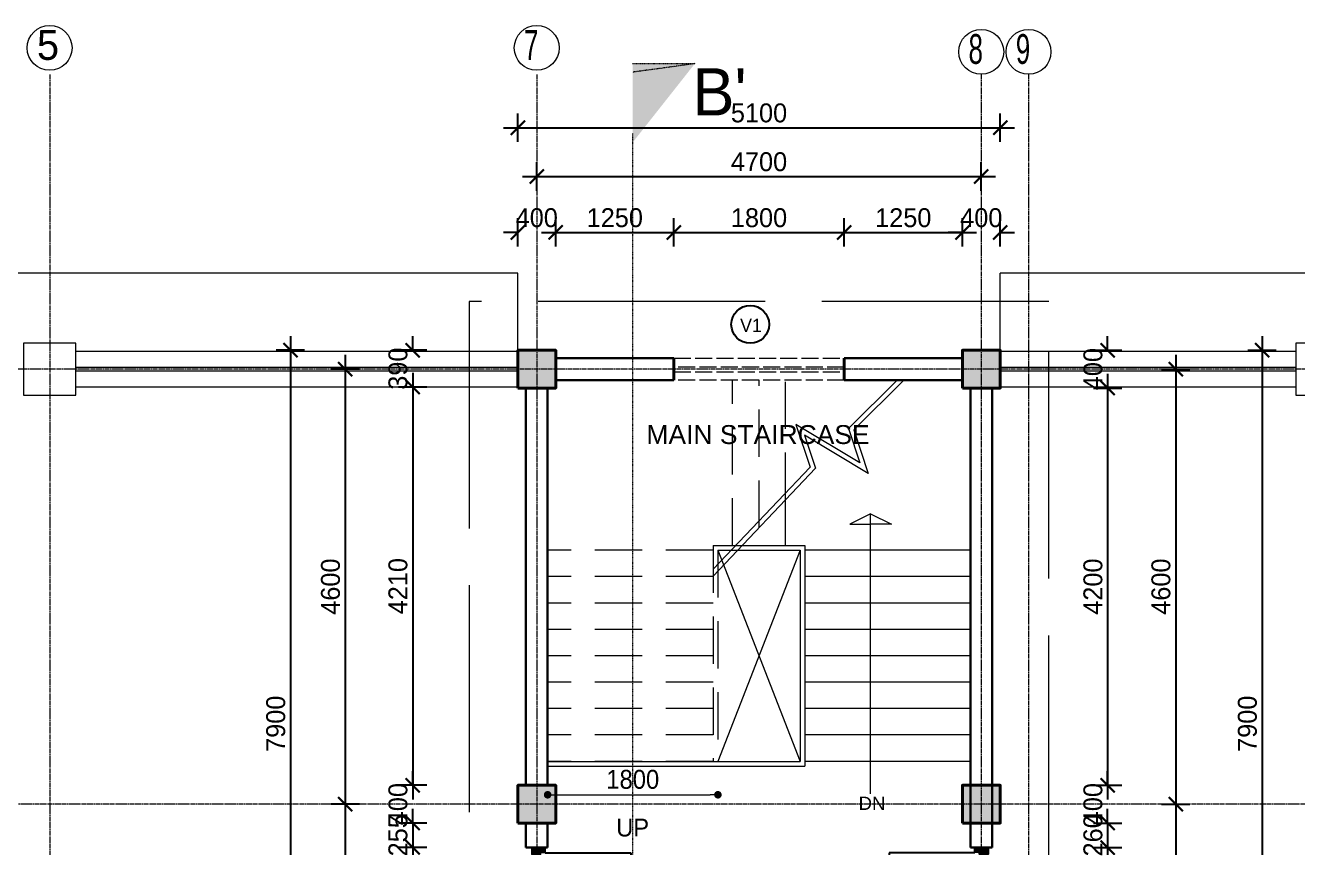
# Model space of a CAD drawing. Header units: inches. Extents: x -3071 to 2534411, y -17796 to 388172.
# Drawn here: x 1795139 to 1808589, y 307639 to 316332 of the extents above; entities that cross this region are included whole.
import ezdxf
from ezdxf.enums import TextEntityAlignment as Align

# ---------------------------------------------------------------- set-up
doc = ezdxf.new("R2010")
doc.units = ezdxf.units.IN
doc.header["$MEASUREMENT"] = 0
for name, pattern in [('ACAD_ISO08W100', [36, 24, -3, 6, -3]), ('DASHDOT2', [12.7, 6.35, -3.175, 0, -3.175]), ('DASHED', [0.75, 0.5, -0.25]), ('Hidden', [15, 12, -3])]:
    doc.linetypes.add(name, pattern=pattern)
for name, color, linetype, lineweight in [('001-Archi-Opening Tags', 14, 'Continuous', 25), ('002-Archi- Opening', 90, 'Continuous', 25), ('A .09 overhang', 1, 'Continuous', 9), ('A .4 col', 5, 'Continuous', 40), ('A 0.05 hatch', 252, 'Continuous', 5), ('A 0.13 dw', 3, 'Continuous', 13), ('A 0.13 IND DIM', 240, 'Continuous', 13), ('A 0.13 Text', 6, 'Continuous', 13), ('A 0.13parapet partition', 230, 'Continuous', 13), ('A 0.40 wall', 160, 'Continuous', 40), ('A 0.9 RAILING', 100, 'Continuous', 9), ('cen', 50, 'ACAD_ISO08W100', 5), ('DIM', 161, 'Continuous', 15), ('dotted line', 1, 'DASHED', 9), ('Grid Tag', 6, 'Continuous', 20), ('p1 walls stone outline', 4, 'Continuous', 30), ('section', 6, 'DASHDOT2', 20), ('text', 7, 'Continuous', 25)]:
    doc.layers.add(name, color=color, linetype=linetype, lineweight=lineweight)
doc.styles.add('AERIAL', font='arial.ttf', dxfattribs={"height": 10})
doc.styles.add('Archi 100', font='GOTHIC.TTF', dxfattribs={"height": 200})
doc.styles.add('ARIAL', font='arial.ttf', dxfattribs={"width": 0.9})
doc.styles.add('CG', font='GOTHIC.TTF', dxfattribs={"height": 40})
doc.styles.get("Standard").update_dxf_attribs({"font": 'GOTHIC.TTF'})
doc.dimstyles.new('Archi 100', dxfattribs={"dimtxt": 200, "dimasz": 150, "dimexe": 150, "dimexo": 300, "dimgap": 50, "dimtad": 1, "dimdec": 0, "dimrnd": 5, "dimzin": 0, "dimdsep": 46, "dimtxsty": 'Archi 100', "dimblk": 'ARCHTICK', "dimcen": 0.09, "dimdle": 150, "dimclrd": 256, "dimclre": 256, "dimclrt": 256, "dimadec": 0, "dimazin": 0, "dimtfac": 1, "dimtdec": 0, "dimtix": 1, "dimtofl": 0, "dimtmove": 0, "dimatfit": 3, "dimfxl": 150, "dimfxlon": 1, "dimtolj": 1, "dimtzin": 0, "dimlwd": -1, "dimlwe": -1, "dimarcsym": 0})
doc.dimstyles.new('el to el 200', dxfattribs={"dimtxt": 200, "dimasz": 80, "dimexe": 150, "dimexo": 150, "dimgap": 60, "dimtad": 1, "dimdec": 1, "dimlfac": -1, "dimrnd": 1, "dimdsep": 46, "dimtxsty": 'ARIAL', "dimblk": 'DOT', "dimcen": 1, "dimdle": 25, "dimse1": 1, "dimse2": 1, "dimclrd": 256, "dimclre": 256, "dimclrt": 256, "dimadec": 0, "dimazin": 0, "dimtfac": 1, "dimtdec": 1, "dimtix": 1, "dimtmove": 1, "dimatfit": 0, "dimfxl": 400, "dimfxlon": 1, "dimlwd": 9, "dimlwe": 9, "dimarcsym": 0})

# ---------------------------------------------------------------- blocks, each defined once
blk = doc.blocks.new('VENT 1800')
at = {"layer": 'A 0.13 dw', "linetype": 'Hidden', "ltscale": 15}
for p, q in [((165850, 199351), (167650, 199351)), ((167650, 199258), (165850, 199258)), ((165850, 199208), (167650, 199208)), ((167650, 199121), (165850, 199121))]:
    blk.add_line(p, q, dxfattribs=at)
at = {"layer": 'A 0.40 wall', "ltscale": 15}
for p, q in [((165850, 199121), (165850, 199351)), ((167650, 199351), (167650, 199121)), ((165850, 199258), (165850, 199208)), ((167650, 199208), (167650, 199258))]:
    blk.add_line(p, q, dxfattribs=at)
blk = doc.blocks.new('door frame timber 100 x 50 with 35 x 15 rebate')
at = {"ltscale": 100}
blk.add_hatch(color=256, dxfattribs=at).paths.add_polyline_path([(0, 50), (0, -50), (50, -50), (50, 15), (35, 15), (35, 50)])
blk.add_lwpolyline([(0, 50), (0, -50), (50, -50), (50, 15), (35, 15), (35, 50)], close=True)
blk = doc.blocks.new('*U648')
at = {"ltscale": 100}
blk.add_line((-45, 50), (-45, 694.3), dxfattribs=at)
blk.add_arc((-30.5, 50), 644.5, 91.28765, 180, dxfattribs=at)
blk.add_blockref('door frame timber 100 x 50 with 35 x 15 rebate', (-715, 0))
at = {"xscale": -1}
blk.add_blockref('door frame timber 100 x 50 with 35 x 15 rebate', (-5, 0), dxfattribs=at)
blk = doc.blocks.new('SECOND FLOOR ROOF PLAN')
at = {"layer": 'A .09 overhang', "linetype": 'Hidden', "ltscale": 200}
for p, q in [((-6130, 8930), (-6130, 0)), ((0, 8930), (-6130, 8930)), ((0, 0), (0, 8930)), ((0, 0), (-6130, 0))]:
    blk.add_line(p, q, dxfattribs=at)
blk = doc.blocks.new('_Dot')
at = {"color": 0, "linetype": 'ByBlock', "lineweight": -2}
blk.add_line((-0.5, 0), (-1, 0), dxfattribs=at)
at = {"color": 0, "linetype": 'ByBlock', "const_width": 0.5}
blk.add_lwpolyline([(-0.25, 0, 1), (0.25, 0, 1)], format="xyb", close=True, dxfattribs=at)
blk = doc.blocks.new('*D1290')
at = {"layer": 'Defpoints', "color": 0, "ltscale": 20, "transparency": 16777216}
for p in [(1800660, 308551), (1802460, 308551), (1802460, 308197)]:
    blk.add_point(p, dxfattribs=at)
at = {"layer": 'DIM', "lineweight": 9, "ltscale": 20, "transparency": 16777216}
blk.add_line((1800740, 308197), (1802380, 308197), dxfattribs=at)
at = {"layer": 'DIM', "lineweight": 9, "ltscale": 20, "transparency": 16777216, "xscale": 80, "yscale": 80, "zscale": 80}
for p, rotation in [((1800660, 308197), 179.9999999999999), ((1802460, 308197), 359.9999999999999)]:
    blk.add_blockref('_Dot', p, dxfattribs=dict(at, rotation=rotation))
at = {"layer": 'DIM', "ltscale": 20, "transparency": 16777216, "insert": (1801560, 308359), "char_height": 200, "attachment_point": 5, "style": 'ARIAL'}
blk.add_mtext('1800', dxfattribs=at)
blk = doc.blocks.new('window tag')
blk.add_circle((0, 0), 200)
at = {"style": 'Archi 100', "flags": 1}
for tag, p in [('WIDTH', (15, 174.5)), ('HEIGHT', (-4.5, -348.5))]:
    blk.add_attdef(tag, p, '', height=200, dxfattribs=at)
at = {"style": 'Archi 100'}
blk.add_attdef('SYMBOL', text='', height=200, dxfattribs=at).set_placement((8, -10.5), align=Align.MIDDLE_CENTER)
blk = doc.blocks.new('grid')
at = {"layer": 'Grid Tag', "linetype": 'Continuous', "ltscale": 30}
blk.add_circle((51, 48), 264, dxfattribs=at)
blk.add_attdef('GRID', (-143, -93), '', height=200)
blk = doc.blocks.new('_ArchTick')
at = {"color": 0, "linetype": 'ByBlock', "const_width": 0.15}
blk.add_lwpolyline([(-0.5, -0.5), (0.5, 0.5)], dxfattribs=at)
blk = doc.blocks.new('*D1684')
at = {"transparency": 16777216}
for p, q in [((1800345, 313993), (1800345, 314293)), ((1800745, 313993), (1800745, 314293)), ((1800345, 314143), (1800195, 314143)), ((1800745, 314143), (1800895, 314143))]:
    blk.add_line(p, q, dxfattribs=at)
at = {"layer": 'Defpoints', "color": 0, "transparency": 16777216}
for p in [(1800745, 314143), (1800345, 312898), (1800745, 312898)]:
    blk.add_point(p, dxfattribs=at)
at = {"transparency": 16777216, "xscale": 150, "yscale": 150, "zscale": 150}
blk.add_blockref('_ArchTick', (1800345, 314143), dxfattribs=at)
at = {"transparency": 16777216, "xscale": 150, "yscale": 150, "zscale": 150, "rotation": 180}
blk.add_blockref('_ArchTick', (1800745, 314143), dxfattribs=at)
at = {"transparency": 16777216, "insert": (1800545, 314298), "char_height": 200, "attachment_point": 5, "style": 'Archi 100'}
blk.add_mtext('\\A1;400', dxfattribs=at)
blk = doc.blocks.new('*D1685')
at = {"transparency": 16777216}
for p, q in [((1800745, 313993), (1800745, 314293)), ((1801995, 313993), (1801995, 314293)), ((1800595, 314143), (1802145, 314143))]:
    blk.add_line(p, q, dxfattribs=at)
at = {"layer": 'Defpoints', "color": 0, "transparency": 16777216}
for p in [(1801995, 314143), (1800745, 312898), (1801995, 312813)]:
    blk.add_point(p, dxfattribs=at)
at = {"transparency": 16777216, "xscale": 150, "yscale": 150, "zscale": 150, "rotation": 180}
blk.add_blockref('_ArchTick', (1800745, 314143), dxfattribs=at)
at = {"transparency": 16777216, "xscale": 150, "yscale": 150, "zscale": 150}
blk.add_blockref('_ArchTick', (1801995, 314143), dxfattribs=at)
at = {"transparency": 16777216, "insert": (1801370, 314298), "char_height": 200, "attachment_point": 5, "style": 'Archi 100'}
blk.add_mtext('\\A1;1250', dxfattribs=at)
blk = doc.blocks.new('*D1686')
at = {"transparency": 16777216}
for p, q in [((1801995, 313993), (1801995, 314293)), ((1803795, 313993), (1803795, 314293)), ((1801845, 314143), (1803945, 314143))]:
    blk.add_line(p, q, dxfattribs=at)
at = {"layer": 'Defpoints', "color": 0, "transparency": 16777216}
for p in [(1803795, 314143), (1801995, 312813), (1803795, 312813)]:
    blk.add_point(p, dxfattribs=at)
at = {"transparency": 16777216, "xscale": 150, "yscale": 150, "zscale": 150, "rotation": 180}
blk.add_blockref('_ArchTick', (1801995, 314143), dxfattribs=at)
at = {"transparency": 16777216, "xscale": 150, "yscale": 150, "zscale": 150}
blk.add_blockref('_ArchTick', (1803795, 314143), dxfattribs=at)
at = {"transparency": 16777216, "insert": (1802895, 314298), "char_height": 200, "attachment_point": 5, "style": 'Archi 100'}
blk.add_mtext('\\A1;1800', dxfattribs=at)
blk = doc.blocks.new('*D1687')
at = {"transparency": 16777216}
for p, q in [((1803795, 313993), (1803795, 314293)), ((1805045, 313993), (1805045, 314293)), ((1803645, 314143), (1805195, 314143))]:
    blk.add_line(p, q, dxfattribs=at)
at = {"layer": 'Defpoints', "color": 0, "transparency": 16777216}
for p in [(1805045, 314143), (1805045, 312898), (1803795, 312813)]:
    blk.add_point(p, dxfattribs=at)
at = {"transparency": 16777216, "xscale": 150, "yscale": 150, "zscale": 150, "rotation": 180}
blk.add_blockref('_ArchTick', (1803795, 314143), dxfattribs=at)
at = {"transparency": 16777216, "xscale": 150, "yscale": 150, "zscale": 150}
blk.add_blockref('_ArchTick', (1805045, 314143), dxfattribs=at)
at = {"transparency": 16777216, "insert": (1804420, 314298), "char_height": 200, "attachment_point": 5, "style": 'Archi 100'}
blk.add_mtext('\\A1;1250', dxfattribs=at)
blk = doc.blocks.new('*D1688')
at = {"transparency": 16777216}
for p, q in [((1805045, 313993), (1805045, 314293)), ((1805445, 313993), (1805445, 314293)), ((1805045, 314143), (1804895, 314143)), ((1805445, 314143), (1805595, 314143))]:
    blk.add_line(p, q, dxfattribs=at)
at = {"layer": 'Defpoints', "color": 0, "transparency": 16777216}
for p in [(1805445, 314143), (1805045, 312898), (1805445, 312898)]:
    blk.add_point(p, dxfattribs=at)
at = {"transparency": 16777216, "xscale": 150, "yscale": 150, "zscale": 150}
blk.add_blockref('_ArchTick', (1805045, 314143), dxfattribs=at)
at = {"transparency": 16777216, "xscale": 150, "yscale": 150, "zscale": 150, "rotation": 180}
blk.add_blockref('_ArchTick', (1805445, 314143), dxfattribs=at)
at = {"transparency": 16777216, "insert": (1805245, 314298), "char_height": 200, "attachment_point": 5, "style": 'Archi 100'}
blk.add_mtext('\\A1;400', dxfattribs=at)
blk = doc.blocks.new('*D1689')
at = {"transparency": 16777216}
for p, q in [((1799233, 312898), (1799233, 313048)), ((1799383, 312898), (1799083, 312898)), ((1799383, 312508), (1799083, 312508)), ((1799233, 312508), (1799233, 312358))]:
    blk.add_line(p, q, dxfattribs=at)
at = {"layer": 'Defpoints', "color": 0, "transparency": 16777216}
for p in [(1800345, 312898), (1799233, 312508), (1800345, 312508)]:
    blk.add_point(p, dxfattribs=at)
at = {"transparency": 16777216, "xscale": 150, "yscale": 150, "zscale": 150}
for p, rotation in [((1799233, 312898), 270), ((1799233, 312508), 90)]:
    blk.add_blockref('_ArchTick', p, dxfattribs=dict(at, rotation=rotation))
at = {"transparency": 16777216, "insert": (1799078, 312703), "char_height": 200, "attachment_point": 5, "rotation": 90, "style": 'Archi 100'}
blk.add_mtext('\\A1;390', dxfattribs=at)
blk = doc.blocks.new('*D1690')
at = {"transparency": 16777216}
for p, q in [((1799233, 312658), (1799233, 308148)), ((1799383, 312508), (1799083, 312508)), ((1799383, 308298), (1799083, 308298))]:
    blk.add_line(p, q, dxfattribs=at)
at = {"layer": 'Defpoints', "color": 0, "transparency": 16777216}
for p in [(1800345, 312508), (1799233, 308298), (1800345, 308298)]:
    blk.add_point(p, dxfattribs=at)
at = {"transparency": 16777216, "xscale": 150, "yscale": 150, "zscale": 150}
for p, rotation in [((1799233, 312508), 90), ((1799233, 308298), 270)]:
    blk.add_blockref('_ArchTick', p, dxfattribs=dict(at, rotation=rotation))
at = {"transparency": 16777216, "insert": (1799078, 310403), "char_height": 200, "attachment_point": 5, "rotation": 90, "style": 'Archi 100'}
blk.add_mtext('\\A1;4210', dxfattribs=at)
blk = doc.blocks.new('*D1691')
at = {"transparency": 16777216}
for p, q in [((1799233, 308298), (1799233, 308448)), ((1799383, 308298), (1799083, 308298)), ((1799383, 307898), (1799083, 307898)), ((1799233, 307898), (1799233, 307748))]:
    blk.add_line(p, q, dxfattribs=at)
at = {"layer": 'Defpoints', "color": 0, "transparency": 16777216}
for p in [(1800345, 308298), (1799233, 307898), (1800345, 307898)]:
    blk.add_point(p, dxfattribs=at)
at = {"transparency": 16777216, "xscale": 150, "yscale": 150, "zscale": 150}
for p, rotation in [((1799233, 308298), 270), ((1799233, 307898), 90)]:
    blk.add_blockref('_ArchTick', p, dxfattribs=dict(at, rotation=rotation))
at = {"transparency": 16777216, "insert": (1799078, 308098), "char_height": 200, "attachment_point": 5, "rotation": 90, "style": 'Archi 100'}
blk.add_mtext('\\A1;400', dxfattribs=at)
blk = doc.blocks.new('*D1692')
at = {"transparency": 16777216}
for p, q in [((1799233, 307898), (1799233, 308048)), ((1799383, 307898), (1799083, 307898)), ((1799383, 307641), (1799083, 307641)), ((1799233, 307641), (1799233, 307491))]:
    blk.add_line(p, q, dxfattribs=at)
at = {"layer": 'Defpoints', "color": 0, "transparency": 16777216}
for p in [(1800345, 307898), (1799233, 307641), (1800430, 307641)]:
    blk.add_point(p, dxfattribs=at)
at = {"transparency": 16777216, "xscale": 150, "yscale": 150, "zscale": 150}
for p, rotation in [((1799233, 307898), 270), ((1799233, 307641), 90)]:
    blk.add_blockref('_ArchTick', p, dxfattribs=dict(at, rotation=rotation))
at = {"transparency": 16777216, "insert": (1799078, 307769), "char_height": 200, "attachment_point": 5, "rotation": 90, "style": 'Archi 100'}
blk.add_mtext('\\A1;255', dxfattribs=at)
blk = doc.blocks.new('*D1693')
at = {"transparency": 16777216}
for p, q in [((1799233, 307791), (1799233, 306491)), ((1799383, 307641), (1799083, 307641)), ((1799383, 306641), (1799083, 306641))]:
    blk.add_line(p, q, dxfattribs=at)
at = {"layer": 'Defpoints', "color": 0, "transparency": 16777216}
for p in [(1800430, 307641), (1799233, 306641), (1800430, 306641)]:
    blk.add_point(p, dxfattribs=at)
at = {"transparency": 16777216, "xscale": 150, "yscale": 150, "zscale": 150}
for p, rotation in [((1799233, 307641), 90), ((1799233, 306641), 270)]:
    blk.add_blockref('_ArchTick', p, dxfattribs=dict(at, rotation=rotation))
at = {"transparency": 16777216, "insert": (1799078, 307141), "char_height": 200, "attachment_point": 5, "rotation": 90, "style": 'Archi 100'}
blk.add_mtext('\\A1;1000', dxfattribs=at)
blk = doc.blocks.new('*D1701')
at = {"transparency": 16777216}
for p, q in [((1806581, 312898), (1806581, 313048)), ((1806431, 312898), (1806731, 312898)), ((1806431, 312498), (1806731, 312498)), ((1806581, 312498), (1806581, 312348))]:
    blk.add_line(p, q, dxfattribs=at)
at = {"layer": 'Defpoints', "color": 0, "transparency": 16777216}
for p in [(1805445, 312898), (1805445, 312498), (1806581, 312498)]:
    blk.add_point(p, dxfattribs=at)
at = {"transparency": 16777216, "xscale": 150, "yscale": 150, "zscale": 150}
for p, rotation in [((1806581, 312898), 270), ((1806581, 312498), 90)]:
    blk.add_blockref('_ArchTick', p, dxfattribs=dict(at, rotation=rotation))
at = {"transparency": 16777216, "insert": (1806426, 312698), "char_height": 200, "attachment_point": 5, "rotation": 90, "style": 'Archi 100'}
blk.add_mtext('\\A1;400', dxfattribs=at)
blk = doc.blocks.new('*D1702')
at = {"transparency": 16777216}
for p, q in [((1806581, 312648), (1806581, 308148)), ((1806431, 312498), (1806731, 312498)), ((1806431, 308298), (1806731, 308298))]:
    blk.add_line(p, q, dxfattribs=at)
at = {"layer": 'Defpoints', "color": 0, "transparency": 16777216}
for p in [(1805445, 312498), (1805445, 308298), (1806581, 308298)]:
    blk.add_point(p, dxfattribs=at)
at = {"transparency": 16777216, "xscale": 150, "yscale": 150, "zscale": 150}
for p, rotation in [((1806581, 312498), 90), ((1806581, 308298), 270)]:
    blk.add_blockref('_ArchTick', p, dxfattribs=dict(at, rotation=rotation))
at = {"transparency": 16777216, "insert": (1806426, 310398), "char_height": 200, "attachment_point": 5, "rotation": 90, "style": 'Archi 100'}
blk.add_mtext('\\A1;4200', dxfattribs=at)
blk = doc.blocks.new('*D1703')
at = {"transparency": 16777216}
for p, q in [((1806581, 308298), (1806581, 308448)), ((1806431, 308298), (1806731, 308298)), ((1806431, 307898), (1806731, 307898)), ((1806581, 307898), (1806581, 307748))]:
    blk.add_line(p, q, dxfattribs=at)
at = {"layer": 'Defpoints', "color": 0, "transparency": 16777216}
for p in [(1805445, 308298), (1805445, 307898), (1806581, 307898)]:
    blk.add_point(p, dxfattribs=at)
at = {"transparency": 16777216, "xscale": 150, "yscale": 150, "zscale": 150}
for p, rotation in [((1806581, 308298), 270), ((1806581, 307898), 90)]:
    blk.add_blockref('_ArchTick', p, dxfattribs=dict(at, rotation=rotation))
at = {"transparency": 16777216, "insert": (1806426, 308098), "char_height": 200, "attachment_point": 5, "rotation": 90, "style": 'Archi 100'}
blk.add_mtext('\\A1;400', dxfattribs=at)
blk = doc.blocks.new('*D1704')
at = {"transparency": 16777216}
for p, q in [((1806581, 307898), (1806581, 308048)), ((1806431, 307898), (1806731, 307898)), ((1806431, 307639), (1806731, 307639)), ((1806581, 307639), (1806581, 307489))]:
    blk.add_line(p, q, dxfattribs=at)
at = {"layer": 'Defpoints', "color": 0, "transparency": 16777216}
for p in [(1805445, 307898), (1805360, 307639), (1806581, 307639)]:
    blk.add_point(p, dxfattribs=at)
at = {"transparency": 16777216, "xscale": 150, "yscale": 150, "zscale": 150}
for p, rotation in [((1806581, 307898), 270), ((1806581, 307639), 90)]:
    blk.add_blockref('_ArchTick', p, dxfattribs=dict(at, rotation=rotation))
at = {"transparency": 16777216, "insert": (1806426, 307768), "char_height": 200, "attachment_point": 5, "rotation": 90, "style": 'Archi 100'}
blk.add_mtext('\\A1;260', dxfattribs=at)
blk = doc.blocks.new('*D1705')
at = {"transparency": 16777216}
for p, q in [((1806581, 307789), (1806581, 306489)), ((1806431, 307639), (1806731, 307639)), ((1806431, 306639), (1806731, 306639))]:
    blk.add_line(p, q, dxfattribs=at)
at = {"layer": 'Defpoints', "color": 0, "transparency": 16777216}
for p in [(1805360, 307639), (1805360, 306639), (1806581, 306639)]:
    blk.add_point(p, dxfattribs=at)
at = {"transparency": 16777216, "xscale": 150, "yscale": 150, "zscale": 150}
for p, rotation in [((1806581, 307639), 90), ((1806581, 306639), 270)]:
    blk.add_blockref('_ArchTick', p, dxfattribs=dict(at, rotation=rotation))
at = {"transparency": 16777216, "insert": (1806426, 307139), "char_height": 200, "attachment_point": 5, "rotation": 90, "style": 'Archi 100'}
blk.add_mtext('\\A1;1000', dxfattribs=at)
blk = doc.blocks.new('*D1708')
at = {"transparency": 16777216}
for p, q in [((1800545, 314585), (1800545, 314885)), ((1805245, 314585), (1805245, 314885)), ((1800395, 314735), (1805395, 314735))]:
    blk.add_line(p, q, dxfattribs=at)
at = {"layer": 'Defpoints', "color": 0, "transparency": 16777216}
for p in [(1805245, 314735), (1800545, 312698), (1805245, 312698)]:
    blk.add_point(p, dxfattribs=at)
at = {"transparency": 16777216, "xscale": 150, "yscale": 150, "zscale": 150, "rotation": 180}
blk.add_blockref('_ArchTick', (1800545, 314735), dxfattribs=at)
at = {"transparency": 16777216, "xscale": 150, "yscale": 150, "zscale": 150}
blk.add_blockref('_ArchTick', (1805245, 314735), dxfattribs=at)
at = {"transparency": 16777216, "insert": (1802895, 314890), "char_height": 200, "attachment_point": 5, "style": 'Archi 100'}
blk.add_mtext('\\A1;4700', dxfattribs=at)
blk = doc.blocks.new('*D1709')
at = {"transparency": 16777216}
for p, q in [((1798520, 312848), (1798520, 307948)), ((1798670, 312698), (1798370, 312698)), ((1798670, 308098), (1798370, 308098))]:
    blk.add_line(p, q, dxfattribs=at)
at = {"layer": 'Defpoints', "color": 0, "transparency": 16777216}
for p in [(1800545, 312698), (1798520, 308098), (1800545, 308098)]:
    blk.add_point(p, dxfattribs=at)
at = {"transparency": 16777216, "xscale": 150, "yscale": 150, "zscale": 150}
for p, rotation in [((1798520, 312698), 90), ((1798520, 308098), 270)]:
    blk.add_blockref('_ArchTick', p, dxfattribs=dict(at, rotation=rotation))
at = {"transparency": 16777216, "insert": (1798365, 310398), "char_height": 200, "attachment_point": 5, "rotation": 90, "style": 'Archi 100'}
blk.add_mtext('\\A1;4600', dxfattribs=at)
blk = doc.blocks.new('*D1710')
at = {"transparency": 16777216}
for p, q in [((1798520, 308248), (1798520, 305049)), ((1798670, 308098), (1798370, 308098)), ((1798670, 305199), (1798370, 305199))]:
    blk.add_line(p, q, dxfattribs=at)
at = {"layer": 'Defpoints', "color": 0, "transparency": 16777216}
for p in [(1800545, 308098), (1798520, 305199), (1800545, 305199)]:
    blk.add_point(p, dxfattribs=at)
at = {"transparency": 16777216, "xscale": 150, "yscale": 150, "zscale": 150}
for p, rotation in [((1798520, 308098), 90), ((1798520, 305199), 270)]:
    blk.add_blockref('_ArchTick', p, dxfattribs=dict(at, rotation=rotation))
at = {"transparency": 16777216, "insert": (1798365, 306649), "char_height": 200, "attachment_point": 5, "rotation": 90, "style": 'Archi 100'}
blk.add_mtext('\\A1;2900', dxfattribs=at)
blk = doc.blocks.new('*D1712')
at = {"transparency": 16777216}
for p, q in [((1807301, 312848), (1807301, 307948)), ((1807151, 312698), (1807451, 312698)), ((1807151, 308098), (1807451, 308098))]:
    blk.add_line(p, q, dxfattribs=at)
at = {"layer": 'Defpoints', "color": 0, "transparency": 16777216}
for p in [(1805245, 312698), (1805245, 308098), (1807301, 308098)]:
    blk.add_point(p, dxfattribs=at)
at = {"transparency": 16777216, "xscale": 150, "yscale": 150, "zscale": 150}
for p, rotation in [((1807301, 312698), 90), ((1807301, 308098), 270)]:
    blk.add_blockref('_ArchTick', p, dxfattribs=dict(at, rotation=rotation))
at = {"transparency": 16777216, "insert": (1807145, 310398), "char_height": 200, "attachment_point": 5, "rotation": 90, "style": 'Archi 100'}
blk.add_mtext('\\A1;4600', dxfattribs=at)
blk = doc.blocks.new('*D1713')
at = {"transparency": 16777216}
for p, q in [((1807301, 308248), (1807301, 305049)), ((1807151, 308098), (1807451, 308098)), ((1807151, 305199), (1807451, 305199))]:
    blk.add_line(p, q, dxfattribs=at)
at = {"layer": 'Defpoints', "color": 0, "transparency": 16777216}
for p in [(1805245, 308098), (1805245, 305199), (1807301, 305199)]:
    blk.add_point(p, dxfattribs=at)
at = {"transparency": 16777216, "xscale": 150, "yscale": 150, "zscale": 150}
for p, rotation in [((1807301, 308098), 90), ((1807301, 305199), 270)]:
    blk.add_blockref('_ArchTick', p, dxfattribs=dict(at, rotation=rotation))
at = {"transparency": 16777216, "insert": (1807145, 306649), "char_height": 200, "attachment_point": 5, "rotation": 90, "style": 'Archi 100'}
blk.add_mtext('\\A1;2900', dxfattribs=at)
blk = doc.blocks.new('*D1276')
at = {"transparency": 16777216}
for p, q in [((1800345, 315101), (1800345, 315401)), ((1805445, 315101), (1805445, 315401)), ((1800195, 315251), (1805595, 315251))]:
    blk.add_line(p, q, dxfattribs=at)
at = {"layer": 'Defpoints', "color": 0, "transparency": 16777216}
for p in [(1805445, 315251), (1800345, 312898), (1805445, 312898)]:
    blk.add_point(p, dxfattribs=at)
at = {"transparency": 16777216, "xscale": 150, "yscale": 150, "zscale": 150, "rotation": 180}
blk.add_blockref('_ArchTick', (1800345, 315251), dxfattribs=at)
at = {"transparency": 16777216, "xscale": 150, "yscale": 150, "zscale": 150}
blk.add_blockref('_ArchTick', (1805445, 315251), dxfattribs=at)
at = {"transparency": 16777216, "insert": (1802895, 315406), "char_height": 200, "attachment_point": 5, "style": 'Archi 100'}
blk.add_mtext('\\A1;5100', dxfattribs=at)
blk = doc.blocks.new('*D1277')
at = {"transparency": 16777216}
for p, q in [((1797941, 313048), (1797941, 304848)), ((1798091, 312898), (1797791, 312898)), ((1798091, 304998), (1797791, 304998))]:
    blk.add_line(p, q, dxfattribs=at)
at = {"layer": 'Defpoints', "color": 0, "transparency": 16777216}
for p in [(1799921, 312898), (1797941, 304998), (1799921, 304998)]:
    blk.add_point(p, dxfattribs=at)
at = {"transparency": 16777216, "xscale": 150, "yscale": 150, "zscale": 150}
for p, rotation in [((1797941, 312898), 90), ((1797941, 304998), 270)]:
    blk.add_blockref('_ArchTick', p, dxfattribs=dict(at, rotation=rotation))
at = {"transparency": 16777216, "insert": (1797786, 308948), "char_height": 200, "attachment_point": 5, "rotation": 90, "style": 'Archi 100'}
blk.add_mtext('\\A1;7900', dxfattribs=at)
blk = doc.blocks.new('*D1279')
at = {"transparency": 16777216}
for p, q in [((1808214, 313048), (1808214, 304848)), ((1808064, 312898), (1808364, 312898)), ((1808064, 304998), (1808364, 304998))]:
    blk.add_line(p, q, dxfattribs=at)
at = {"layer": 'Defpoints', "color": 0, "transparency": 16777216}
for p in [(1805445, 312898), (1805445, 304998), (1808214, 304998)]:
    blk.add_point(p, dxfattribs=at)
at = {"transparency": 16777216, "xscale": 150, "yscale": 150, "zscale": 150}
for p, rotation in [((1808214, 312898), 90), ((1808214, 304998), 270)]:
    blk.add_blockref('_ArchTick', p, dxfattribs=dict(at, rotation=rotation))
at = {"transparency": 16777216, "insert": (1808059, 308948), "char_height": 200, "attachment_point": 5, "rotation": 90, "style": 'Archi 100'}
blk.add_mtext('\\A1;7900', dxfattribs=at)

msp = doc.modelspace()

# ---------------------------------------------------------------- hatches: boundary and pattern name
at = {"layer": 'A .4 col', "linetype": 'Continuous'}
h = msp.add_hatch(color=256, dxfattribs=at)
h.dxf.hatch_style = 1
h.paths.add_polyline_path([(1800344.98, 312497.56), (1800744.98, 312497.56), (1800744.98, 312897.56), (1800344.98, 312897.56)])
h = msp.add_hatch(color=256, dxfattribs=at)
h.dxf.hatch_style = 1
h.paths.add_polyline_path([(1805044.98, 312497.56), (1805444.98, 312497.56), (1805444.98, 312897.56), (1805044.98, 312897.56)])
h = msp.add_hatch(color=256, dxfattribs=at)
h.dxf.hatch_style = 1
h.paths.add_polyline_path([(1800344.98, 307897.56), (1800744.98, 307897.56), (1800744.98, 308297.56), (1800344.98, 308297.56)])
h = msp.add_hatch(color=256, dxfattribs=at)
h.dxf.hatch_style = 1
h.paths.add_polyline_path([(1805044.98, 307897.56), (1805444.98, 307897.56), (1805444.98, 308297.56), (1805044.98, 308297.56)])
at = {"layer": 'section'}
msp.add_hatch(color=256, dxfattribs=at).paths.add_polyline_path([(1802216.48, 315928.35), (1801557.38, 315093.25), (1801557.38, 315928.35)])

# ---------------------------------------------------------------- linework, layer by layer
at = {"layer": 'A .4 col', "linetype": 'Continuous'}
for points in [[(1800344.98, 312497.56), (1800744.98, 312497.56), (1800744.98, 312897.56), (1800344.98, 312897.56)], [(1805044.98, 312497.56), (1805444.98, 312497.56), (1805444.98, 312897.56), (1805044.98, 312897.56)], [(1800344.98, 307897.56), (1800744.98, 307897.56), (1800744.98, 308297.56), (1800344.98, 308297.56)], [(1805044.98, 307897.56), (1805444.98, 307897.56), (1805444.98, 308297.56), (1805044.98, 308297.56)]]:
    msp.add_lwpolyline(points, close=True, dxfattribs=at)
at = {"layer": 'A 0.05 hatch'}
for points in [[(1804354.28, 312582.56), (1803841.54, 312069.82), (1803961.06, 311706.52), (1803284.2, 312111.55), (1803433.97, 311662.25), (1802409.98, 310581.16)], [(1804424.99, 312582.56), (1803898.65, 312056.22), (1804050.47, 311594.75), (1803374.3, 311999.36), (1803490.88, 311649.62), (1802409.98, 310508.45)]]:
    msp.add_lwpolyline(points, dxfattribs=at)
at = {"layer": 'A 0.13parapet partition', "ltscale": 20}
for points in [[(1795119.98, 312422.56), (1795669.98, 312422.56), (1795669.98, 312972.56), (1795119.98, 312972.56)], [(1808569.98, 312422.56), (1809119.98, 312422.56), (1809119.98, 312972.56), (1808569.98, 312972.56)]]:
    msp.add_lwpolyline(points, close=True, dxfattribs=at)
at = {"layer": 'A 0.13parapet partition'}
for points in [[(1795669.98, 312887.56), (1800344.98, 312887.56), (1800344.98, 312507.56), (1795669.98, 312507.56)], [(1805444.98, 312887.56), (1808569.98, 312887.56), (1808569.98, 312507.56), (1805444.98, 312507.56)]]:
    msp.add_lwpolyline(points, close=True, dxfattribs=at)
at = {"layer": 'A 0.9 RAILING', "ltscale": 20}
for points in [[(1795669.98, 312717.56), (1800344.98, 312717.56), (1800344.98, 312677.56), (1795669.98, 312677.56)], [(1805444.98, 312717.56), (1808569.98, 312717.56), (1808569.98, 312677.56), (1805444.98, 312677.56)]]:
    msp.add_lwpolyline(points, close=True, dxfattribs=at)
at = {"layer": 'cen', "ltscale": 2}
for p, q in [((1795394.98, 315812.56), (1795394.98, 292283.92)), ((1800544.98, 315812.56), (1800544.98, 292283.92)), ((1805244.98, 315812.56), (1805244.98, 292283.92)), ((1805744.98, 315812.56), (1805744.98, 292283.92)), ((1824176.94, 312697.56), (1776236.16, 312697.56)), ((1824226.11, 308097.56), (1776236.16, 308097.56))]:
    msp.add_line(p, q, dxfattribs=at)
at = {"layer": 'DIM', "ltscale": 20}
for p, q in [((1803173.98, 310832.56), (1803173.98, 311315.05)), ((1802459.98, 310782.56), (1803329.98, 308550.56)), ((1803329.98, 310782.56), (1802459.98, 308550.56)), ((1805129.98, 310782.56), (1803379.98, 310782.56)), ((1805129.98, 310503.56), (1803379.98, 310503.56)), ((1805129.98, 310224.56), (1803379.98, 310224.56)), ((1805129.98, 309945.56), (1803379.98, 309945.56)), ((1805129.98, 309666.56), (1803379.98, 309666.56)), ((1805129.98, 309387.56), (1803379.98, 309387.56)), ((1805129.98, 309108.56), (1803379.98, 309108.56)), ((1805129.98, 308829.56), (1803379.98, 308829.56)), ((1805129.98, 308550.56), (1803379.98, 308550.56))]:
    msp.add_line(p, q, dxfattribs=at)
at = {"layer": 'DIM'}
for p, q in [((1804074.98, 311167.25), (1803855.12, 311057.61)), ((1804074.98, 308208.19), (1804074.98, 311167.25)), ((1804074.98, 311167.25), (1804294.83, 311057.61)), ((1803855.12, 311057.61), (1804074.98, 311057.61)), ((1804294.83, 311057.61), (1804074.98, 311057.61)), ((1802716.97, 310832.56), (1803379.98, 310832.56)), ((1803379.98, 310832.56), (1803379.98, 308500.56)), ((1802669.61, 310782.56), (1803329.98, 310782.56)), ((1803329.98, 310782.56), (1803329.98, 308550.56)), ((1800659.98, 308550.56), (1803329.98, 308550.56)), ((1800659.98, 308500.56), (1803379.98, 308500.56))]:
    msp.add_line(p, q, dxfattribs=at)
at = {"layer": 'dotted line', "linetype": 'Continuous', "ltscale": 1000}
for p, q in [((1800344.98, 313712.56), (1779979.98, 313712.56)), ((1800344.98, 312812.56), (1800344.98, 313712.56)), ((1805444.98, 312897.56), (1805444.98, 313712.56)), ((1820659.98, 313712.56), (1805444.98, 313712.56))]:
    msp.add_line(p, q, dxfattribs=at)
at = {"layer": 'dotted line', "ltscale": 1000}
for p, q in [((1802615.98, 310832.56), (1802615.98, 312582.56)), ((1802894.98, 311020.5), (1802894.98, 312582.56)), ((1803173.98, 311315.05), (1803173.98, 312582.56)), ((1802409.98, 310832.56), (1802716.97, 310832.56)), ((1802409.98, 310832.56), (1802409.98, 308550.56)), ((1802409.98, 310782.56), (1800659.98, 310782.56)), ((1802459.98, 310782.56), (1802669.61, 310782.56)), ((1802459.98, 310782.56), (1802459.98, 308550.56)), ((1802409.98, 310503.56), (1800659.98, 310503.56)), ((1802409.98, 310224.56), (1800659.98, 310224.56)), ((1802409.98, 309945.56), (1800659.98, 309945.56)), ((1802409.98, 309666.56), (1800659.98, 309666.56)), ((1802409.98, 309387.56), (1800659.98, 309387.56)), ((1802409.98, 309108.56), (1800659.98, 309108.56)), ((1802409.98, 308829.56), (1800659.98, 308829.56)), ((1802409.98, 308550.56), (1800659.98, 308550.56))]:
    msp.add_line(p, q, dxfattribs=at)
at = {"layer": 'p1 walls stone outline'}
for p, q in [((1801994.96, 312812.56), (1800744.98, 312812.56)), ((1805044.98, 312812.56), (1803794.84, 312812.56)), ((1801994.96, 312582.56), (1800744.98, 312582.56)), ((1805044.98, 312582.56), (1803794.84, 312582.56)), ((1800429.98, 312497.56), (1800429.98, 308297.56)), ((1800659.98, 312497.56), (1800659.98, 308297.56)), ((1805129.98, 312497.56), (1805129.98, 307638.94)), ((1805359.98, 312497.56), (1805359.98, 307638.94)), ((1800429.98, 307640.88), (1800429.98, 307897.56)), ((1800659.98, 307640.88), (1800659.98, 307897.56)), ((1800429.98, 307640.88), (1800659.98, 307640.88)), ((1805359.98, 307638.94), (1805129.98, 307638.94))]:
    msp.add_line(p, q, dxfattribs=at)
at = {"layer": 'section'}
for p, q in [((1801557.38, 315928.35), (1802216.48, 315928.35)), ((1802216.48, 315928.35), (1801557.38, 315837.4)), ((1801557.38, 315188.46), (1801557.38, 290881.62))]:
    msp.add_line(p, q, dxfattribs=at)

# ---------------------------------------------------------------- block references
ref = msp.add_blockref('grid', (1795348.75, 316051.77), dxfattribs=dict(xscale=0.8987445155798923, yscale=0.8987445155798923, zscale=0.8987445155798923))
ref.add_attrib('GRID', '5', (1795260.21, 315967.99), dxfattribs={"height": 314.56})
ref = msp.add_blockref('grid', (1800498.75, 316051.77), dxfattribs=dict(xscale=0.8987445155798923, yscale=0.8987445155798923, zscale=0.8987445155798923))
ref.add_attrib('GRID', '7', (1800410.22, 315967.99), dxfattribs={"height": 314.56, "width": 0.65})
ref = msp.add_blockref('grid', (1805198.75, 316009.7), dxfattribs=dict(xscale=0.8987445155798923, yscale=0.8987445155798923, zscale=0.8987445155798923))
ref.add_attrib('GRID', '8', (1805110.22, 315925.92), dxfattribs={"height": 314.56, "width": 0.65})
ref = msp.add_blockref('grid', (1805698.75, 316009.7), dxfattribs=dict(xscale=0.8987445155798923, yscale=0.8987445155798923, zscale=0.8987445155798923))
ref.add_attrib('GRID', '9', (1805610.22, 315925.92), dxfattribs={"height": 314.56, "width": 0.65})
at = {"layer": '001-Archi-Opening Tags'}
ref = msp.add_blockref('window tag', (1802801.77, 313170.84), dxfattribs=at)
ref.add_attrib('SYMBOL', 'V1', dxfattribs={"layer": '0', "height": 140, "style": 'CG'}).set_placement((1802809.77, 313160.34), align=Align.MIDDLE_CENTER)
at = {"layer": '002-Archi- Opening', "yscale": 1.40768441088585}
for p, xscale, zscale, rotation in [((1800562.95, 307645.98), -1.40768441088585, 1.407684411044957, 270), ((1805246.65, 307645.98), 1.40768441088585, 1.40768441088585, 90)]:
    msp.add_blockref('*U648', p, dxfattribs=dict(at, xscale=xscale, zscale=zscale, rotation=rotation))
at = {"layer": 'A .09 overhang'}
msp.add_blockref('SECOND FLOOR ROOF PLAN', (1805959.98, 304482.56), dxfattribs=at)
at = {"layer": 'A 0.13 IND DIM'}
msp.add_blockref('VENT 1800', (1636144.75, 113461.85), dxfattribs=at)

# ---------------------------------------------------------------- texts
at = {"layer": 'A 0.13 Text', "linetype": 'Continuous', "attachment_point": 5, "style": 'CG'}
for s, insert, char_height, width in [("B'", (1802476.84, 315629.86), 500, 2050.5885), ('UP', (1801558.67, 307848.81), 187.5, 1718.3075)]:
    msp.add_mtext(s, dxfattribs=dict(at, insert=insert, char_height=char_height, width=width))
at = {"layer": 'text', "attachment_point": 1, "style": 'AERIAL'}
for s, insert, char_height, width in [('MAIN STAIRCASE', (1801704.6, 312105.97), 200, 14192.8258), ('DN', (1803948.13, 308176.96), 140, 1897.5412)]:
    msp.add_mtext(s, dxfattribs=dict(at, insert=insert, char_height=char_height, width=width))

# ---------------------------------------------------------------- dimensions: what is measured, and where the dimension line sits
for base, p1, p2, picture, middle in [((1805444.98, 315251.13), (1800344.98, 312897.56), (1805444.98, 312897.56), '*D1276', (1802894.98, 315406.16)), ((1805244.98, 314735.46), (1800544.98, 312697.56), (1805244.98, 312697.56), '*D1708', (1802894.98, 314890.49)), ((1800744.98, 314142.55), (1800344.98, 312897.56), (1800744.98, 312897.56), '*D1684', (1800544.98, 314297.58))]:
    dim = msp.add_linear_dim(base=base, p1=p1, p2=p2, dimstyle='Archi 100')
    dim.commit()
    dim.dimension.update_dxf_attribs({"geometry": picture, "text_midpoint": middle})
for base, p1, p2, picture, middle in [((1801994.96, 314142.55), (1800744.98, 312897.56), (1801994.96, 312812.56), '*D1685', (1801369.97, 314297.58)), ((1803794.84, 314142.55), (1801994.96, 312812.56), (1803794.84, 312812.56), '*D1686', (1802894.9, 314297.58)), ((1805044.98, 314142.55), (1803794.84, 312812.56), (1805044.98, 312897.56), '*D1687', (1804419.91, 314297.58)), ((1805444.98, 314142.55), (1805044.98, 312897.56), (1805444.98, 312897.56), '*D1688', (1805244.98, 314297.58))]:
    dim = msp.add_linear_dim(base=base, p1=p1, p2=p2, dimstyle='Archi 100', override={"dimtmove": 1})
    dim.commit()
    dim.dimension.update_dxf_attribs({"geometry": picture, "text_midpoint": middle})
for base, p1, p2, picture, middle in [((1797940.63, 304997.56), (1799920.73, 312897.56), (1799920.73, 304997.56), '*D1277', (1797785.6, 308947.56)), ((1799233.45, 312507.56), (1800344.98, 312897.56), (1800344.98, 312507.56), '*D1689', (1799078.42, 312702.56)), ((1806580.55, 312497.56), (1805444.98, 312897.56), (1805444.98, 312497.56), '*D1701', (1806425.52, 312697.56)), ((1808214.24, 304997.56), (1805444.98, 312897.56), (1805444.98, 304997.56), '*D1279', (1808059.21, 308947.56)), ((1798519.91, 308097.56), (1800544.98, 312697.56), (1800544.98, 308097.56), '*D1709', (1798364.88, 310397.56)), ((1807300.5, 308097.56), (1805244.98, 312697.56), (1805244.98, 308097.56), '*D1712', (1807145.47, 310397.56))]:
    dim = msp.add_linear_dim(base=base, p1=p1, p2=p2, angle=90, dimstyle='Archi 100')
    dim.commit()
    dim.dimension.update_dxf_attribs({"geometry": picture, "text_midpoint": middle})
for base, p1, p2, picture, middle in [((1799233.45, 308297.56), (1800344.98, 312507.56), (1800344.98, 308297.56), '*D1690', (1799078.42, 310402.56)), ((1806580.55, 308297.56), (1805444.98, 312497.56), (1805444.98, 308297.56), '*D1702', (1806425.52, 310397.56)), ((1799233.45, 307897.56), (1800344.98, 308297.56), (1800344.98, 307897.56), '*D1691', (1799078.42, 308097.56)), ((1806580.55, 307897.56), (1805444.98, 308297.56), (1805444.98, 307897.56), '*D1703', (1806425.52, 308097.56)), ((1798519.91, 305199.47), (1800544.98, 308097.56), (1800544.98, 305199.47), '*D1710', (1798364.88, 306648.51)), ((1807300.5, 305199.47), (1805244.98, 308097.56), (1805244.98, 305199.47), '*D1713', (1807145.47, 306648.51)), ((1799233.45, 307640.88), (1800344.98, 307897.56), (1800429.98, 307640.88), '*D1692', (1799078.42, 307769.22)), ((1806580.55, 307638.94), (1805444.98, 307897.56), (1805359.98, 307638.94), '*D1704', (1806425.52, 307768.25)), ((1799233.45, 306640.88), (1800429.98, 307640.88), (1800429.98, 306640.88), '*D1693', (1799078.42, 307140.88)), ((1806580.55, 306639.48), (1805359.98, 307638.94), (1805359.98, 306639.48), '*D1705', (1806425.52, 307139.21))]:
    dim = msp.add_linear_dim(base=base, p1=p1, p2=p2, angle=90, dimstyle='Archi 100', override={"dimtmove": 1})
    dim.commit()
    dim.dimension.update_dxf_attribs({"geometry": picture, "text_midpoint": middle})
at = {"layer": 'DIM', "ltscale": 20}
dim = msp.add_aligned_dim(p1=(1800659.98, 308550.56), p2=(1802459.98, 308550.56), distance=-353.49, dimstyle='el to el 200', dxfattribs=at)
dim.commit()
dim.dimension.update_dxf_attribs({"geometry": '*D1290', "text_midpoint": (1801559.98, 308359.18)})

doc.saveas('drawing.dxf')
